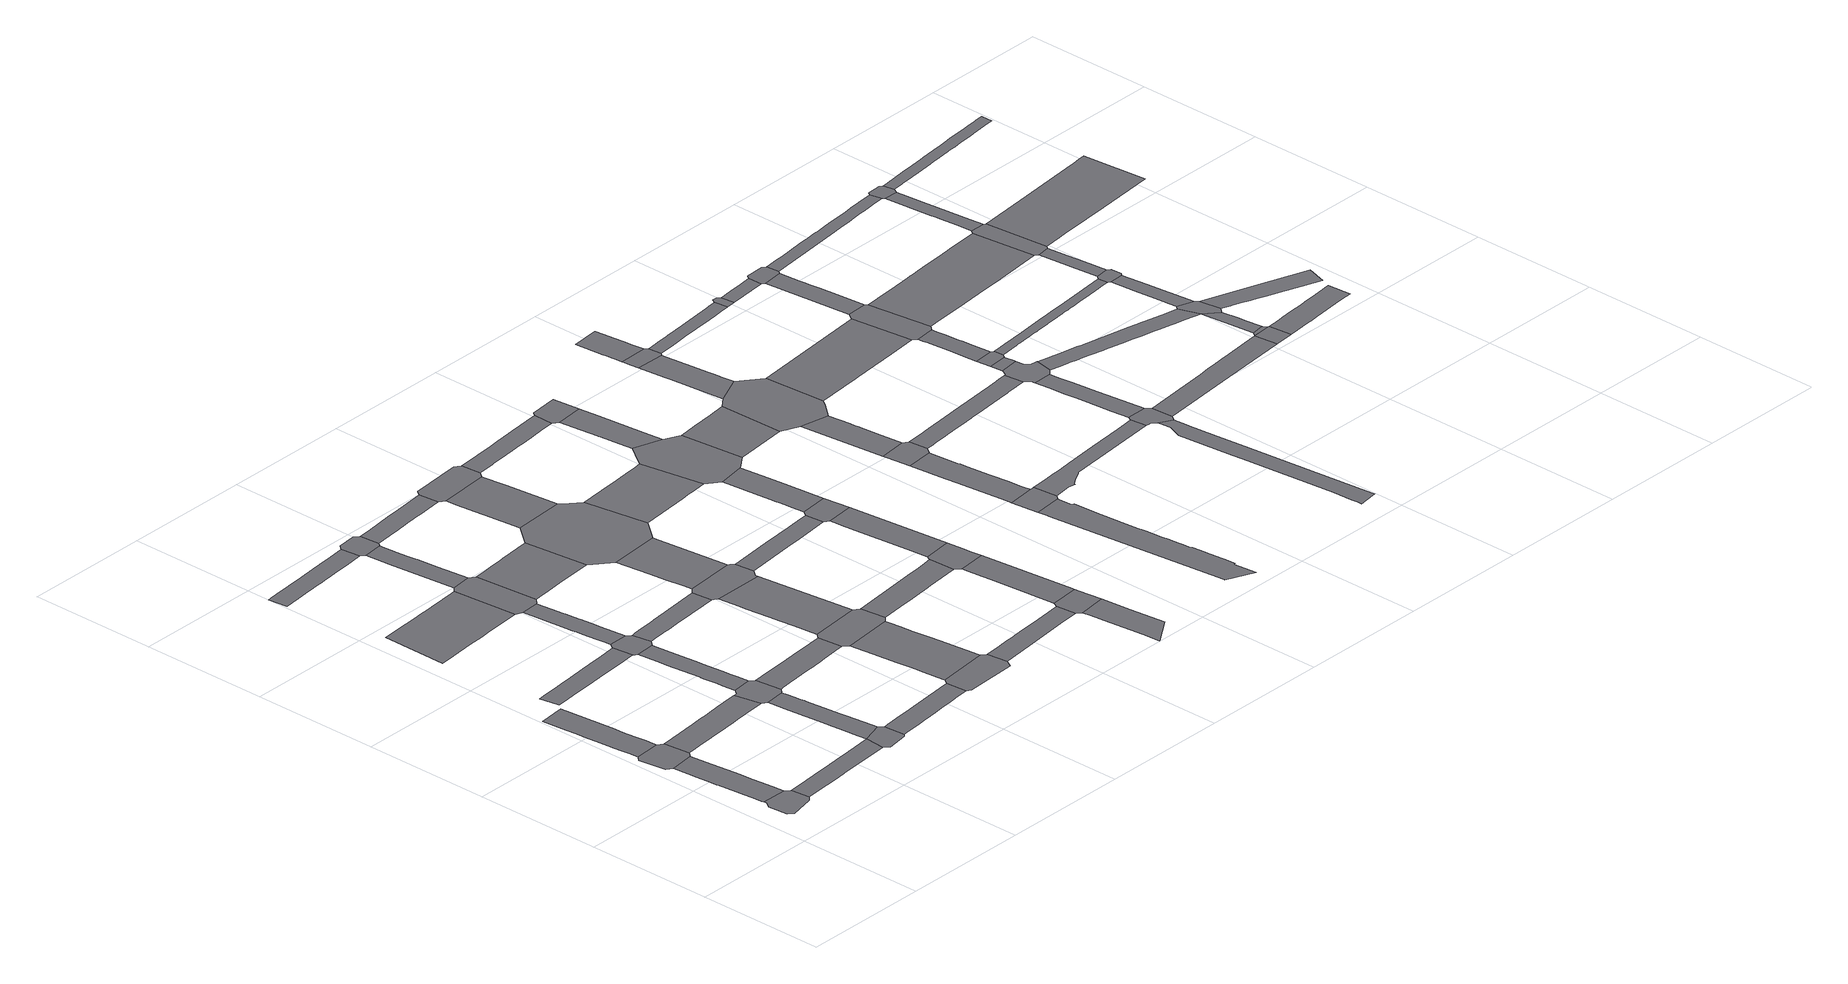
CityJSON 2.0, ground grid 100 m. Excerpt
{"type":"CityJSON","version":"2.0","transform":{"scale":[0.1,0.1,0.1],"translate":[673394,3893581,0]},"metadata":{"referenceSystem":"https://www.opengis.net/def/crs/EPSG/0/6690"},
"CityObjects":{
"road1":{"type":"Road","attributes":{"function":"9","usage":"9","RoadStructureAttribute.widthType":"9","RoadStructureAttribute.width":-9999,"RoadStructureAttribute.sectionType":"9"},"geometry":[{"type":"MultiSurface","lod":"1","boundaries":[[[0,1,2,3,4,5,6,7,8]]]}]},
"road2":{"type":"Road","attributes":{"function":"9","usage":"9","RoadStructureAttribute.widthType":"1","RoadStructureAttribute.width":15.72,"RoadStructureAttribute.sectionType":"1"},"geometry":[{"type":"MultiSurface","lod":"1","boundaries":[[[9,10,11,12,13,14,15,16,17,1,0,18,19,20,21,22,23,24,25,26]]]}]},
"road3":{"type":"Road","attributes":{"function":"9","usage":"9","RoadStructureAttribute.widthType":"9","RoadStructureAttribute.width":-9999,"RoadStructureAttribute.sectionType":"9"},"geometry":[{"type":"MultiSurface","lod":"1","boundaries":[[[25,27,28,29,30,31,32,26]]]}]},
"road4":{"type":"Road","attributes":{"function":"9","usage":"9","RoadStructureAttribute.widthType":"1","RoadStructureAttribute.width":16.08,"RoadStructureAttribute.sectionType":"1"},"geometry":[{"type":"MultiSurface","lod":"1","boundaries":[[[29,33,34,35,36,37,38,39,40,41,42,43,44,45,46,47,48,49,50,30]]]}]},
"road5":{"type":"Road","attributes":{"function":"9","usage":"9","RoadStructureAttribute.widthType":"1","RoadStructureAttribute.width":15.55,"RoadStructureAttribute.sectionType":"1"},"geometry":[{"type":"MultiSurface","lod":"1","boundaries":[[[7,51,52,53,54,55,56,57,58,59,60,61,62,63,8]]]}]},
"road6":{"type":"Road","attributes":{"function":"9","usage":"9","RoadStructureAttribute.widthType":"1","RoadStructureAttribute.width":20.95,"RoadStructureAttribute.sectionType":"1"},"geometry":[{"type":"MultiSurface","lod":"1","boundaries":[[[27,64,65,66,67,68,69,70,71,72,73,74,75,76,77,78,79,80,81,82,83,28]]]}]},
"road7":{"type":"Road","attributes":{"function":"9","usage":"9","RoadStructureAttribute.widthType":"1","RoadStructureAttribute.width":16.43,"RoadStructureAttribute.sectionType":"1"},"geometry":[{"type":"MultiSurface","lod":"1","boundaries":[[[84,85,86,87,88,89,90,91,92,93,94,95,96,97,98,99,100,101,102]]]}]},
"road8":{"type":"Road","attributes":{"function":"9","usage":"9","RoadStructureAttribute.widthType":"9","RoadStructureAttribute.width":-9999,"RoadStructureAttribute.sectionType":"9"},"geometry":[{"type":"MultiSurface","lod":"1","boundaries":[[[103,104,105,106,57,56,107]]]}]},
"road9":{"type":"Road","attributes":{"function":"9","usage":"9","RoadStructureAttribute.widthType":"2","RoadStructureAttribute.width":13.76,"RoadStructureAttribute.sectionType":"1"},"geometry":[{"type":"MultiSurface","lod":"1","boundaries":[[[108,109,110,111,112,113,114,115,116,117,118,119,120,121,122,123,124,125,126,127,128,129,130,131,132,133,57,106]]]}]},
"road10":{"type":"Road","attributes":{"function":"2","usage":"1","RoadStructureAttribute.widthType":"1","RoadStructureAttribute.width":49.84,"RoadStructureAttribute.sectionType":"1"},"geometry":[{"type":"MultiSurface","lod":"1","boundaries":[[[134,135,136,137,138,139,140,141,142,143,144,145,146,147,148,149,150]]]}]},
"road11":{"type":"Road","attributes":{"function":"9","usage":"9","RoadStructureAttribute.widthType":"9","RoadStructureAttribute.width":-9999,"RoadStructureAttribute.sectionType":"9"},"geometry":[{"type":"MultiSurface","lod":"1","boundaries":[[[122,121,151,152,153,154,155,156,75,74]]]}]},
"road12":{"type":"Road","attributes":{"function":"9","usage":"9","RoadStructureAttribute.widthType":"2","RoadStructureAttribute.width":12.72,"RoadStructureAttribute.sectionType":"1"},"geometry":[{"type":"MultiSurface","lod":"1","boundaries":[[[153,157,158,159,160,161,162,163,164,165,166,167,168,169,170,171,172,173,174,175,154]]]}]},
"road13":{"type":"Road","attributes":{"function":"9","usage":"9","RoadStructureAttribute.widthType":"1","RoadStructureAttribute.width":15.53,"RoadStructureAttribute.sectionType":"1"},"geometry":[{"type":"MultiSurface","lod":"1","boundaries":[[[176,177,178,179,180,181,182,183,184,185,186,187,188,189,190,191,192,193,194,195,196,197,198,199]]]}]},
"road14":{"type":"Road","attributes":{"function":"9","usage":"9","RoadStructureAttribute.widthType":"9","RoadStructureAttribute.width":-9999,"RoadStructureAttribute.sectionType":"9"},"geometry":[{"type":"MultiSurface","lod":"1","boundaries":[[[200,201,202,102,101,203,167,166,204]]]}]},
"road15":{"type":"Road","attributes":{"function":"9","usage":"9","RoadStructureAttribute.widthType":"1","RoadStructureAttribute.width":15.55,"RoadStructureAttribute.sectionType":"1"},"geometry":[{"type":"MultiSurface","lod":"1","boundaries":[[[205,206,207,208,209,210,105,104,211,212,213,214,215,216,217,218,219,220,221]]]}]},
"road16":{"type":"Road","attributes":{"function":"9","usage":"9","RoadStructureAttribute.widthType":"2","RoadStructureAttribute.width":12.25,"RoadStructureAttribute.sectionType":"1"},"geometry":[{"type":"MultiSurface","lod":"1","boundaries":[[[222,223,224,225,226,227,228,202,201,229,230,231,232,233,234,235,236,237]]]}]},
"road17":{"type":"Road","attributes":{"function":"9","usage":"9","RoadStructureAttribute.widthType":"9","RoadStructureAttribute.width":-9999,"RoadStructureAttribute.sectionType":"9"},"geometry":[{"type":"MultiSurface","lod":"1","boundaries":[[[236,238,239,240,241,150,149,237]]]}]},
"road18":{"type":"Road","attributes":{"function":"9","usage":"9","RoadStructureAttribute.widthType":"1","RoadStructureAttribute.width":20.95,"RoadStructureAttribute.sectionType":"1"},"geometry":[{"type":"MultiSurface","lod":"1","boundaries":[[[242,243,244,245,246,247,248,249,250,251,252,253,254,255,256,257,258,259,260,261,262,263,264,152,151]]]}]},
"road19":{"type":"Road","attributes":{"function":"9","usage":"9","RoadStructureAttribute.widthType":"2","RoadStructureAttribute.width":12.77,"RoadStructureAttribute.sectionType":"1"},"geometry":[{"type":"MultiSurface","lod":"1","boundaries":[[[265,266,267,241,240,268,269,270,271,272,273]]]}]},
"road20":{"type":"Road","attributes":{"function":"9","usage":"9","RoadStructureAttribute.widthType":"9","RoadStructureAttribute.width":-9999,"RoadStructureAttribute.sectionType":"9"},"geometry":[{"type":"MultiSurface","lod":"1","boundaries":[[[274,275,276,277,188,187,265,273]]]}]},
"road21":{"type":"Road","attributes":{"function":"9","usage":"9","RoadStructureAttribute.widthType":"1","RoadStructureAttribute.width":16.43,"RoadStructureAttribute.sectionType":"1"},"geometry":[{"type":"MultiSurface","lod":"1","boundaries":[[[278,279,280,281,282,283,284,285,286,287,288,289,290,291,292,293,294,295,296,297,200,204]]]}]},
"road22":{"type":"Road","attributes":{"function":"2","usage":"1","RoadStructureAttribute.widthType":"1","RoadStructureAttribute.width":49.84,"RoadStructureAttribute.sectionType":"1"},"geometry":[{"type":"MultiSurface","lod":"1","boundaries":[[[298,299,300,301,302,239,238,303,304,305,306,307,308,309]]]}]},
"road23":{"type":"Road","attributes":{"function":"9","usage":"9","RoadStructureAttribute.widthType":"9","RoadStructureAttribute.width":-9999,"RoadStructureAttribute.sectionType":"9"},"geometry":[{"type":"MultiSurface","lod":"1","boundaries":[[[310,311,312,313,314,315,205,221,316]]]}]},
"road24":{"type":"Road","attributes":{"function":"9","usage":"2","RoadStructureAttribute.widthType":"1","RoadStructureAttribute.width":45.2,"RoadStructureAttribute.sectionType":"1"},"geometry":[{"type":"MultiSurface","lod":"1","boundaries":[[[317,318,319,320,321,322,323,324,325,326,315,314,327,328,329,330,331,332,333,334,335]]]}]},
"road25":{"type":"Road","attributes":{"function":"9","usage":"9","RoadStructureAttribute.widthType":"9","RoadStructureAttribute.width":-9999,"RoadStructureAttribute.sectionType":"9"},"geometry":[{"type":"MultiSurface","lod":"1","boundaries":[[[334,336,337,338,339,257,256,335]]]}]},
"road26":{"type":"Road","attributes":{"function":"9","usage":"9","RoadStructureAttribute.widthType":"1","RoadStructureAttribute.width":15.53,"RoadStructureAttribute.sectionType":"1"},"geometry":[{"type":"MultiSurface","lod":"1","boundaries":[[[340,341,342,343,275,274,344,345,346,347,348,349,350,351,352]]]}]},
"road27":{"type":"Road","attributes":{"function":"9","usage":"2","RoadStructureAttribute.widthType":"1","RoadStructureAttribute.width":45.2,"RoadStructureAttribute.sectionType":"1"},"geometry":[{"type":"MultiSurface","lod":"1","boundaries":[[[353,354,355,356,357,358,339,338,359]]]}]},
"road28":{"type":"Road","attributes":{"function":"9","usage":"9","RoadStructureAttribute.widthType":"9","RoadStructureAttribute.width":-9999,"RoadStructureAttribute.sectionType":"9"},"geometry":[{"type":"MultiSurface","lod":"1","boundaries":[[[360,288,287,361,353,359,362,363,364,365,366]]]}]},
"road29":{"type":"Road","attributes":{"function":"9","usage":"2","RoadStructureAttribute.widthType":"1","RoadStructureAttribute.width":45.2,"RoadStructureAttribute.sectionType":"1"},"geometry":[{"type":"MultiSurface","lod":"1","boundaries":[[[367,368,369,370,360,366,371]]]}]},
"road30":{"type":"Road","attributes":{"function":"9","usage":"9","RoadStructureAttribute.widthType":"9","RoadStructureAttribute.width":-9999,"RoadStructureAttribute.sectionType":"9"},"geometry":[{"type":"MultiSurface","lod":"1","boundaries":[[[367,371,372,373,374,375,376,309,308]]]}]},
"road31":{"type":"Road","attributes":{"function":"9","usage":"9","RoadStructureAttribute.widthType":"2","RoadStructureAttribute.width":12.92,"RoadStructureAttribute.sectionType":"1"},"geometry":[{"type":"MultiSurface","lod":"1","boundaries":[[[377,378,379,380,381,382,383,384,312,311,385,386,387]]]}]},
"road32":{"type":"Road","attributes":{"function":"9","usage":"2","RoadStructureAttribute.widthType":"1","RoadStructureAttribute.width":45.2,"RoadStructureAttribute.sectionType":"1"},"geometry":[{"type":"MultiSurface","lod":"1","boundaries":[[[388,389,390,376,375,391,392,393]]]}]},
"road33":{"type":"Road","attributes":{"function":"9","usage":"9","RoadStructureAttribute.widthType":"9","RoadStructureAttribute.width":-9999,"RoadStructureAttribute.sectionType":"9"},"geometry":[{"type":"MultiSurface","lod":"1","boundaries":[[[351,393,392,394,395,396,397,398,352]]]}]},
"road34":{"type":"Road","attributes":{"function":"9","usage":"9","RoadStructureAttribute.widthType":"1","RoadStructureAttribute.width":15.9,"RoadStructureAttribute.sectionType":"1"},"geometry":[{"type":"MultiSurface","lod":"1","boundaries":[[[399,400,401,402,403,404,337,336,405,406,407,408,409,410,411]]]}]},
"road35":{"type":"Road","attributes":{"function":"9","usage":"9","RoadStructureAttribute.widthType":"2","RoadStructureAttribute.width":12.45,"RoadStructureAttribute.sectionType":"1"},"geometry":[{"type":"MultiSurface","lod":"1","boundaries":[[[412,413,414,415,364,363,416,417,418,419]]]}]},
"road36":{"type":"Road","attributes":{"function":"9","usage":"9","RoadStructureAttribute.widthType":"1","RoadStructureAttribute.width":23.26,"RoadStructureAttribute.sectionType":"1"},"geometry":[{"type":"MultiSurface","lod":"1","boundaries":[[[420,421,422,423,424,425,426,427]]]}]},
"road37":{"type":"Road","attributes":{"function":"9","usage":"9","RoadStructureAttribute.widthType":"9","RoadStructureAttribute.width":-9999,"RoadStructureAttribute.sectionType":"9"},"geometry":[{"type":"MultiSurface","lod":"1","boundaries":[[[423,422,428,429,430,377,387]]]}]},
"road38":{"type":"Road","attributes":{"function":"2","usage":"1","RoadStructureAttribute.widthType":"1","RoadStructureAttribute.width":47.12,"RoadStructureAttribute.sectionType":"1"},"geometry":[{"type":"MultiSurface","lod":"1","boundaries":[[[431,432,433,434,435,436,373,372,437,438,439,440,441,442]]]}]},
"road39":{"type":"Road","attributes":{"function":"9","usage":"9","RoadStructureAttribute.widthType":"1","RoadStructureAttribute.width":23.26,"RoadStructureAttribute.sectionType":"1"},"geometry":[{"type":"MultiSurface","lod":"1","boundaries":[[[443,444,445,446,447,448,449,430,429,450,451]]]}]},
"road40":{"type":"Road","attributes":{"function":"9","usage":"9","RoadStructureAttribute.widthType":"9","RoadStructureAttribute.width":-9999,"RoadStructureAttribute.sectionType":"9"},"geometry":[{"type":"MultiSurface","lod":"1","boundaries":[[[443,451,452,453,454,455,456,399,411]]]}]},
"road41":{"type":"Road","attributes":{"function":"9","usage":"9","RoadStructureAttribute.widthType":"2","RoadStructureAttribute.width":12.93,"RoadStructureAttribute.sectionType":"1"},"geometry":[{"type":"MultiSurface","lod":"1","boundaries":[[[394,457,458,459,460,461,462,463,464,465,466,467,468,469,470,471,472,395]]]}]},
"road42":{"type":"Road","attributes":{"function":"9","usage":"9","RoadStructureAttribute.widthType":"1","RoadStructureAttribute.width":23.26,"RoadStructureAttribute.sectionType":"1"},"geometry":[{"type":"MultiSurface","lod":"1","boundaries":[[[473,474,475,476,477,478,455,454,479]]]}]},
"road43":{"type":"Road","attributes":{"function":"9","usage":"9","RoadStructureAttribute.widthType":"9","RoadStructureAttribute.width":-9999,"RoadStructureAttribute.sectionType":"9"},"geometry":[{"type":"MultiSurface","lod":"1","boundaries":[[[418,473,479,480,481,419]]]}]},
"road44":{"type":"Road","attributes":{"function":"9","usage":"9","RoadStructureAttribute.widthType":"1","RoadStructureAttribute.width":23.26,"RoadStructureAttribute.sectionType":"1"},"geometry":[{"type":"MultiSurface","lod":"1","boundaries":[[[482,483,484,485,486,487,488,489,490,491,492,493,481,480]]]}]},
"road45":{"type":"Road","attributes":{"function":"9","usage":"9","RoadStructureAttribute.widthType":"9","RoadStructureAttribute.width":-9999,"RoadStructureAttribute.sectionType":"9"},"geometry":[{"type":"MultiSurface","lod":"1","boundaries":[[[487,486,494,495,496,497,498,499,500,501,502,503,431,442]]]}]},
"road46":{"type":"Road","attributes":{"function":"9","usage":"9","RoadStructureAttribute.widthType":"1","RoadStructureAttribute.width":19.13,"RoadStructureAttribute.sectionType":"1"},"geometry":[{"type":"MultiSurface","lod":"1","boundaries":[[[498,504,505,506,507,508,509,510,511,512,513,514,499]]]}]},
"road47":{"type":"Road","attributes":{"function":"9","usage":"9","RoadStructureAttribute.widthType":"9","RoadStructureAttribute.width":-9999,"RoadStructureAttribute.sectionType":"9"},"geometry":[{"type":"MultiSurface","lod":"1","boundaries":[[[466,508,507,515,516,517,518,467]]]}]},
"road48":{"type":"Road","attributes":{"function":"9","usage":"2","RoadStructureAttribute.widthType":"1","RoadStructureAttribute.width":22.64,"RoadStructureAttribute.sectionType":"1"},"geometry":[{"type":"MultiSurface","lod":"1","boundaries":[[[519,520,521,522,523,524,525,526,527,528,529,530,531,532,533,534,535,536,537,538,539,540,541,542,543,544,545,546,547,548,549,550,551]]]}]},
"road49":{"type":"Road","attributes":{"function":"9","usage":"1","RoadStructureAttribute.widthType":"1","RoadStructureAttribute.width":47.12,"RoadStructureAttribute.sectionType":"1"},"geometry":[{"type":"MultiSurface","lod":"1","boundaries":[[[552,553,554,495,494,555]]]}]},
"road50":{"type":"Road","attributes":{"function":"9","usage":"9","RoadStructureAttribute.widthType":"9","RoadStructureAttribute.width":-9999,"RoadStructureAttribute.sectionType":"9"},"geometry":[{"type":"MultiSurface","lod":"1","boundaries":[[[556,557,558,559,560,545,544]]]}]},
"road51":{"type":"Road","attributes":{"function":"9","usage":"2","RoadStructureAttribute.widthType":"1","RoadStructureAttribute.width":22.64,"RoadStructureAttribute.sectionType":"1"},"geometry":[{"type":"MultiSurface","lod":"1","boundaries":[[[561,562,563,564,565,560,559,566,567,568,569,570,571,572,573,574,575]]]}]},
"road52":{"type":"Road","attributes":{"function":"9","usage":"9","RoadStructureAttribute.widthType":"9","RoadStructureAttribute.width":-9999,"RoadStructureAttribute.sectionType":"9"},"geometry":[{"type":"MultiSurface","lod":"1","boundaries":[[[576,577,578,579,580,561,575]]]}]},
"road53":{"type":"Road","attributes":{"function":"9","usage":"2","RoadStructureAttribute.widthType":"1","RoadStructureAttribute.width":22.64,"RoadStructureAttribute.sectionType":"1"},"geometry":[{"type":"MultiSurface","lod":"1","boundaries":[[[578,581,582,583,584,585,586,587,579]]]}]},
"road54":{"type":"Road","attributes":{"function":"9","usage":"9","RoadStructureAttribute.widthType":"9","RoadStructureAttribute.width":-9999,"RoadStructureAttribute.sectionType":"9"},"geometry":[{"type":"MultiSurface","lod":"1","boundaries":[[[588,589,552,555,587,586,590,591,592]]]}]},
"road55":{"type":"Road","attributes":{"function":"9","usage":"2","RoadStructureAttribute.widthType":"1","RoadStructureAttribute.width":18.92,"RoadStructureAttribute.sectionType":"1"},"geometry":[{"type":"MultiSurface","lod":"1","boundaries":[[[588,593,594,595,596,597,598,599,600,601,602,589]]]}]},
"road56":{"type":"Road","attributes":{"function":"9","usage":"9","RoadStructureAttribute.widthType":"9","RoadStructureAttribute.width":-9999,"RoadStructureAttribute.sectionType":"9"},"geometry":[{"type":"MultiSurface","lod":"1","boundaries":[[[603,604,605,606,607,608,609,600,599]]]}]},
"road57":{"type":"Road","attributes":{"function":"9","usage":"2","RoadStructureAttribute.widthType":"1","RoadStructureAttribute.width":18.92,"RoadStructureAttribute.sectionType":"1"},"geometry":[{"type":"MultiSurface","lod":"1","boundaries":[[[610,611,612,613,607,606,614,615,616,617,618,619]]]}]},
"road58":{"type":"Road","attributes":{"function":"9","usage":"9","RoadStructureAttribute.widthType":"1","RoadStructureAttribute.width":18.96,"RoadStructureAttribute.sectionType":"1"},"geometry":[{"type":"MultiSurface","lod":"1","boundaries":[[[556,620,621,622,623,624,625,626,627,628,629,630,631,632,633,634,635,636,637,557]]]}]},
"road59":{"type":"Road","attributes":{"function":"9","usage":"9","RoadStructureAttribute.widthType":"2","RoadStructureAttribute.width":13.07,"RoadStructureAttribute.sectionType":"1"},"geometry":[{"type":"MultiSurface","lod":"1","boundaries":[[[638,639,640,641,642,643,644,645,646,647,577,576,648,649,650,651,652,653,654,655,656,657,658,659,660,661,662]]]}]},
"road60":{"type":"Road","attributes":{"function":"9","usage":"9","RoadStructureAttribute.widthType":"2","RoadStructureAttribute.width":9.94,"RoadStructureAttribute.sectionType":"1"},"geometry":[{"type":"MultiSurface","lod":"1","boundaries":[[[603,663,664,665,666,667,668,669,670,671,672,673,674,675,676,677,678,679,604]]]}]},
"road61":{"type":"Road","attributes":{"function":"9","usage":"9","RoadStructureAttribute.widthType":"2","RoadStructureAttribute.width":14.49,"RoadStructureAttribute.sectionType":"1"},"geometry":[{"type":"MultiSurface","lod":"1","boundaries":[[[680,681,682,683,684,685,686,687,688,689,690,691,692,693,694,695,696,697,698,699]]]}]},
"road62":{"type":"Road","attributes":{"function":"2","usage":"1","RoadStructureAttribute.widthType":"1","RoadStructureAttribute.width":47.12,"RoadStructureAttribute.sectionType":"1"},"geometry":[{"type":"MultiSurface","lod":"1","boundaries":[[[591,700,701,702,703,704,705,592]]]}]},
"road63":{"type":"Road","attributes":{"function":"9","usage":"9","RoadStructureAttribute.widthType":"9","RoadStructureAttribute.width":-9999,"RoadStructureAttribute.sectionType":"9"},"geometry":[{"type":"MultiSurface","lod":"1","boundaries":[[[629,628,706,707,708,689,688,709,710,711,712]]]}]},
"road64":{"type":"Road","attributes":{"function":"9","usage":"9","RoadStructureAttribute.widthType":"2","RoadStructureAttribute.width":14.4,"RoadStructureAttribute.sectionType":"1"},"geometry":[{"type":"MultiSurface","lod":"1","boundaries":[[[711,713,714,715,716,717,718,719,720,721,722,723,724,712]]]}]},
"road65":{"type":"Road","attributes":{"function":"9","usage":"9","RoadStructureAttribute.widthType":"9","RoadStructureAttribute.width":-9999,"RoadStructureAttribute.sectionType":"9"},"geometry":[{"type":"MultiSurface","lod":"1","boundaries":[[[725,672,671,726,727,728]]]}]},
"road66":{"type":"Road","attributes":{"function":"9","usage":"9","RoadStructureAttribute.widthType":"9","RoadStructureAttribute.width":-9999,"RoadStructureAttribute.sectionType":"9"},"geometry":[{"type":"MultiSurface","lod":"1","boundaries":[[[729,730,638,662,731,719,718,732,733,734,735,736]]]}]},
"road67":{"type":"Road","attributes":{"function":"9","usage":"9","RoadStructureAttribute.widthType":"2","RoadStructureAttribute.width":14.4,"RoadStructureAttribute.sectionType":"1"},"geometry":[{"type":"MultiSurface","lod":"1","boundaries":[[[737,738,739,729,736]]]}]},
"road68":{"type":"Road","attributes":{"function":"9","usage":"9","RoadStructureAttribute.widthType":"9","RoadStructureAttribute.width":-9999,"RoadStructureAttribute.sectionType":"9"},"geometry":[{"type":"MultiSurface","lod":"1","boundaries":[[[738,740,741,742,743,739]]]}]},
"road69":{"type":"Road","attributes":{"function":"9","usage":"9","RoadStructureAttribute.widthType":"2","RoadStructureAttribute.width":14.4,"RoadStructureAttribute.sectionType":"1"},"geometry":[{"type":"MultiSurface","lod":"1","boundaries":[[[744,745,746,747,748,743,742,749,750,751,752,753,754,755,756]]]}]},
"road70":{"type":"Road","attributes":{"function":"9","usage":"9","RoadStructureAttribute.widthType":"2","RoadStructureAttribute.width":9.94,"RoadStructureAttribute.sectionType":"1"},"geometry":[{"type":"MultiSurface","lod":"1","boundaries":[[[757,758,727,726,759,760]]]}]},
"road71":{"type":"Road","attributes":{"function":"9","usage":"9","RoadStructureAttribute.widthType":"9","RoadStructureAttribute.width":-9999,"RoadStructureAttribute.sectionType":"9"},"geometry":[{"type":"MultiSurface","lod":"1","boundaries":[[[761,762,705,704,744,756,763,764]]]}]},
"road72":{"type":"Road","attributes":{"function":"9","usage":"9","RoadStructureAttribute.widthType":"2","RoadStructureAttribute.width":14.96,"RoadStructureAttribute.sectionType":"1"},"geometry":[{"type":"MultiSurface","lod":"1","boundaries":[[[765,766,767,768,769,770,771,762,761]]]}]},
"road73":{"type":"Road","attributes":{"function":"9","usage":"9","RoadStructureAttribute.widthType":"9","RoadStructureAttribute.width":-9999,"RoadStructureAttribute.sectionType":"9"},"geometry":[{"type":"MultiSurface","lod":"1","boundaries":[[[772,760,759,771,770,773,774,775]]]}]},
"road74":{"type":"Road","attributes":{"function":"9","usage":"9","RoadStructureAttribute.widthType":"1","RoadStructureAttribute.width":18.96,"RoadStructureAttribute.sectionType":"1"},"geometry":[{"type":"MultiSurface","lod":"1","boundaries":[[[776,777,778,779,780,781,782,783,784,710,709,785,786]]]}]},
"road75":{"type":"Road","attributes":{"function":"9","usage":"9","RoadStructureAttribute.widthType":"2","RoadStructureAttribute.width":13.91,"RoadStructureAttribute.sectionType":"1"},"geometry":[{"type":"MultiSurface","lod":"1","boundaries":[[[787,788,789,790,791,792,793,794,795,796,797,798,799,800,733,732,801,802,803,804,805,806,807,808,809,810,811,812,813,814,815,816,817,818,819,820,821,822]]]}]},
"road76":{"type":"Road","attributes":{"function":"9","usage":"9","RoadStructureAttribute.widthType":"2","RoadStructureAttribute.width":7.34,"RoadStructureAttribute.sectionType":"1"},"geometry":[{"type":"MultiSurface","lod":"1","boundaries":[[[823,824,825,826,827,828,829,830,831,832,833,741,740,834,835,836,837,838,839,840,841,842,843,844,845,846,847,848,849,850,851,852,853,854,855,856]]]}]},
"road77":{"type":"Road","attributes":{"function":"2","usage":"1","RoadStructureAttribute.widthType":"1","RoadStructureAttribute.width":47.12,"RoadStructureAttribute.sectionType":"1"},"geometry":[{"type":"MultiSurface","lod":"1","boundaries":[[[857,858,859,860,861,862,863,864,865,866,867,868,869,870,871,872,764,763,873,874,875,876,877,878,879,880]]]}]},
"road78":{"type":"Road","attributes":{"function":"9","usage":"9","RoadStructureAttribute.widthType":"2","RoadStructureAttribute.width":9.57,"RoadStructureAttribute.sectionType":"1"},"geometry":[{"type":"MultiSurface","lod":"1","boundaries":[[[881,882,883,884,885,886,887,888,889,890,891,892,893,894,895,896,897,898,899,774,773,900,901,902,903,904,905,906,907,908,909,910]]]}]},
"road79":{"type":"Road","attributes":{"function":"9","usage":"9","RoadStructureAttribute.widthType":"1","RoadStructureAttribute.width":18.96,"RoadStructureAttribute.sectionType":"1"},"geometry":[{"type":"MultiSurface","lod":"1","boundaries":[[[911,912,776,786]]]}]},
"road80":{"type":"Road","attributes":{"function":"9","usage":"9","RoadStructureAttribute.widthType":"2","RoadStructureAttribute.width":9.96,"RoadStructureAttribute.sectionType":"1"},"geometry":[{"type":"MultiSurface","lod":"1","boundaries":[[[913,914,912,915,916]]]}]},
"road81":{"type":"Road","attributes":{"function":"9","usage":"9","RoadStructureAttribute.widthType":"2","RoadStructureAttribute.width":9.96,"RoadStructureAttribute.sectionType":"1"},"geometry":[{"type":"MultiSurface","lod":"1","boundaries":[[[913,916,917,918,919,821]]]}]},
"road82":{"type":"Road","attributes":{"function":"9","usage":"9","RoadStructureAttribute.widthType":"9","RoadStructureAttribute.width":-9999,"RoadStructureAttribute.sectionType":"9"},"geometry":[{"type":"MultiSurface","lod":"1","boundaries":[[[821,919,920,921,922,923,822]]]}]},
"road83":{"type":"Road","attributes":{"function":"9","usage":"9","RoadStructureAttribute.widthType":"2","RoadStructureAttribute.width":10.29,"RoadStructureAttribute.sectionType":"1"},"geometry":[{"type":"MultiSurface","lod":"1","boundaries":[[[922,924,925,926,927,928,929,930,931,932,923]]]}]},
"road84":{"type":"Road","attributes":{"function":"9","usage":"9","RoadStructureAttribute.widthType":"9","RoadStructureAttribute.width":-9999,"RoadStructureAttribute.sectionType":"9"},"geometry":[{"type":"MultiSurface","lod":"1","boundaries":[[[927,926,933,934,935,936,823,856]]]}]},
"road85":{"type":"Road","attributes":{"function":"9","usage":"9","RoadStructureAttribute.widthType":"2","RoadStructureAttribute.width":10.29,"RoadStructureAttribute.sectionType":"1"},"geometry":[{"type":"MultiSurface","lod":"1","boundaries":[[[937,938,939,940,941,942,943,936,935]]]}]},
"road86":{"type":"Road","attributes":{"function":"9","usage":"9","RoadStructureAttribute.widthType":"9","RoadStructureAttribute.width":-9999,"RoadStructureAttribute.sectionType":"9"},"geometry":[{"type":"MultiSurface","lod":"1","boundaries":[[[857,880,941,940,944,945,946,947]]]}]},
"road87":{"type":"Road","attributes":{"function":"9","usage":"9","RoadStructureAttribute.widthType":"1","RoadStructureAttribute.width":18.96,"RoadStructureAttribute.sectionType":"1"},"geometry":[{"type":"MultiSurface","lod":"1","boundaries":[[[948,949,950,951,952,953,954,955,956,957,912,911,958,959,960,961,962,963,964]]]}]},
"road88":{"type":"Road","attributes":{"function":"9","usage":"9","RoadStructureAttribute.widthType":"2","RoadStructureAttribute.width":13.91,"RoadStructureAttribute.sectionType":"1"},"geometry":[{"type":"MultiSurface","lod":"1","boundaries":[[[965,921,920,966,967,968,969,970,971,972,973,974,975,976,977,978,979]]]}]},
"road89":{"type":"Road","attributes":{"function":"9","usage":"9","RoadStructureAttribute.widthType":"2","RoadStructureAttribute.width":9.88,"RoadStructureAttribute.sectionType":"1"},"geometry":[{"type":"MultiSurface","lod":"1","boundaries":[[[946,980,981,982,983,984,985,986,987,988,989,990,991,992,947]]]}]},
"road90":{"type":"Road","attributes":{"function":"9","usage":"9","RoadStructureAttribute.widthType":"9","RoadStructureAttribute.width":-9999,"RoadStructureAttribute.sectionType":"9"},"geometry":[{"type":"MultiSurface","lod":"1","boundaries":[[[986,985,993,994,995,996,881,910]]]}]},
"road91":{"type":"Road","attributes":{"function":"2","usage":"1","RoadStructureAttribute.widthType":"1","RoadStructureAttribute.width":47.12,"RoadStructureAttribute.sectionType":"1"},"geometry":[{"type":"MultiSurface","lod":"1","boundaries":[[[997,998,999,1000,1001,1002,1003,945,944,1004,1005,1006,1007,1008,1009,1010]]]}]},
"road92":{"type":"Road","attributes":{"function":"9","usage":"9","RoadStructureAttribute.widthType":"2","RoadStructureAttribute.width":9.57,"RoadStructureAttribute.sectionType":"1"},"geometry":[{"type":"MultiSurface","lod":"1","boundaries":[[[1011,1012,1013,1014,1015,1016,1017,1018,1019,1020,1021,1022,1023,1024,1025,1026,1027,994,993,1028,1029,1030,1031,1032,1033,1034,1035,1036,1037,1038,1039,1040,1041,1042,1043,1044,1045]]]}]}
},
"vertices":[
[411,546,0],[211,548,0],[213,523,0],[183,479,0],[198,326,0],[237,293,0],[429,337,0],[464,366,0],[448,513,0],
[150,1175,0],[156,1114,0],[162,1056,0],[170,966,0],[173,937,0],[174,929,0],[199,663,0],[200,659,0],[209,566,0],[407,593,0],[405,612,0],[397,688,0],[386,807,0],[376,910,0],[353,1140,0],[347,1199,0],[335,1321,0],[138,1296,0],
[366,1358,0],[342,1560,0],[300,1593,0],[97,1578,0],[65,1543,0],[96,1329,0],
[297,1625,0],[292,1683,0],[286,1746,0],[277,1839,0],[271,1903,0],[268,1941,0],[244,2196,0],[226,2390,0],[20,2368,0],[40,2168,0],[46,2098,0],[52,2043,0],[53,2026,0],[63,1923,0],[73,1823,0],[78,1772,0],[84,1712,0],[90,1651,0],
[662,384,0],[739,391,0],[799,396,0],[852,401,0],[861,402,0],[1282,440,0],[1296,594,0],[1091,574,0],[953,561,0],[880,554,0],[813,548,0],[778,545,0],[615,529,0],
[436,1365,0],[516,1373,0],[614,1382,0],[626,1383,0],[684,1389,0],[867,1407,0],[936,1414,0],[946,1415,0],[998,1420,0],[1005,1421,0],[1180,1438,0],[1137,1644,0],[1076,1637,0],[945,1624,0],[859,1615,0],[812,1610,0],[758,1604,0],[672,1595,0],[579,1585,0],[521,1579,0],
[911,2653,0],[852,2647,0],[721,2634,0],[582,2619,0],[502,2611,0],[437,2605,0],[369,2598,0],[279,2588,0],[233,2584,0],[261,2432,0],[286,2435,0],[337,2439,0],[358,2441,0],[418,2447,0],[567,2460,0],[714,2474,0],[932,2493,0],[1083,2507,0],[1063,2669,0],
[1488,432,0],[1507,447,0],[1497,615,0],[1463,647,0],[1323,402,0],
[1458,691,0],[1435,899,0],[1429,948,0],[1423,1005,0],[1423,1006,0],[1419,1039,0],[1408,1139,0],[1401,1199,0],[1398,1229,0],[1396,1248,0],[1392,1279,0],[1386,1330,0],[1380,1388,0],[1375,1429,0],[1217,1409,0],[1228,1291,0],[1229,1282,0],[1239,1180,0],[1239,1179,0],[1242,1157,0],[1247,1100,0],[1253,1040,0],[1260,963,0],[1269,876,0],[1275,817,0],[1289,666,0],
[892,3959,0],[664,3940,0],[622,3936,0],[535,3928,0],[516,3927,0],[479,3923,0],[394,3916,0],[379,3915,0],[154,3895,0],[149,3382,0],[221,3389,0],[462,3411,0],[591,3423,0],[661,3430,0],[769,3440,0],[963,3458,0],[917,3962,0],
[1405,1463,0],[1381,1669,0],[1344,1701,0],[1191,1685,0],[1181,1671,0],[1162,1646,0],
[1334,1797,0],[1328,1859,0],[1323,1908,0],[1316,1979,0],[1312,2027,0],[1307,2071,0],[1300,2147,0],[1294,2203,0],[1280,2350,0],[1265,2496,0],[1113,2484,0],[1128,2330,0],[1136,2244,0],[1156,2049,0],[1163,1978,0],[1164,1964,0],[1166,1942,0],[1177,1834,0],[1181,1787,0],
[19,4664,0],[79,4670,0],[155,4678,0],[233,4686,0],[324,4696,0],[389,4702,0],[402,4704,0],[448,4708,0],[520,4716,0],[599,4724,0],[697,4734,0],[846,4749,0],[827,4901,0],[789,4897,0],[707,4888,0],[686,4886,0],[606,4878,0],[583,4876,0],[548,4872,0],[372,4854,0],[235,4840,0],[132,4829,0],[32,4819,0],[6,4816,0],
[1275,2685,0],[1243,2713,0],[1089,2710,0],[1096,2497,0],[1299,2537,0],
[2205,688,0],[1997,666,0],[1827,649,0],[1748,641,0],[1686,634,0],[1533,618,0],[1533,450,0],[1564,453,0],[1692,467,0],[1739,473,0],[1773,476,0],[1866,487,0],[1936,495,0],[2023,504,0],[2094,512,0],[2100,513,0],[2220,526,0],
[1051,3076,0],[1056,3022,0],[1059,2992,0],[1065,2940,0],[1071,2885,0],[1077,2826,0],[1083,2766,0],[1219,2929,0],[1216,2961,0],[1202,3083,0],[1201,3099,0],[1188,3211,0],[1187,3226,0],[1182,3269,0],[1163,3443,0],[1014,3432,0],
[1203,3485,0],[1159,3981,0],[1113,4015,0],[952,3997,0],
[1435,1470,0],[1514,1478,0],[1550,1482,0],[1643,1492,0],[1653,1493,0],[1665,1494,0],[1753,1503,0],[1756,1503,0],[1854,1514,0],[1879,1516,0],[1906,1519,0],[1949,1524,0],[1967,1526,0],[2028,1532,0],[2102,1540,0],[2083,1735,0],[1903,1718,0],[1840,1713,0],[1802,1709,0],[1728,1702,0],[1678,1697,0],[1610,1691,0],[1510,1682,0],
[880,4722,0],[899,4527,0],[930,4221,0],[1085,4267,0],[1067,4433,0],[1065,4447,0],[1059,4509,0],[1049,4599,0],[1033,4738,0],
[1056,4766,0],[1044,4921,0],[1008,4952,0],[857,4935,0],
[1347,2541,0],[1439,2551,0],[1453,2552,0],[1491,2556,0],[1533,2560,0],[1619,2569,0],[1680,2575,0],[1751,2582,0],[1821,2589,0],[1984,2605,0],[1966,2765,0],[1696,2734,0],[1654,2729,0],[1581,2720,0],[1532,2715,0],[1487,2710,0],[1394,2699,0],[1353,2694,0],[1313,2690,0],[1292,2687,0],
[1459,4014,0],[1433,4011,0],[1430,4011,0],[1322,3999,0],[1278,3994,0],[1300,3494,0],[1329,3497,0],[1390,3503,0],[1470,3511,0],[1511,3515,0],[1772,3540,0],[1717,4043,0],
[2659,525,0],[2694,582,0],[2672,744,0],[2656,755,0],[2638,769,0],[2233,728,0],[2251,508,0],
[2151,1461,0],[2159,1390,0],[2159,1389,0],[2167,1320,0],[2189,1117,0],[2199,1029,0],[2207,962,0],[2210,934,0],[2214,899,0],[2231,743,0],[2635,791,0],[2604,1052,0],[2589,1176,0],[2571,1321,0],[2565,1376,0],[2558,1428,0],[2548,1510,0],[2544,1546,0],[2146,1504,0],
[2586,1583,0],[2559,1780,0],[2515,1812,0],[2113,1771,0],
[1442,4965,0],[1381,4958,0],[1270,4946,0],[1137,4931,0],[1184,4780,0],[1218,4784,0],[1254,4788,0],[1386,4803,0],[1436,4808,0],[1500,4815,0],[1524,4818,0],[1734,4841,0],[1715,4995,0],
[2022,2576,0],[2041,2405,0],[2047,2356,0],[2068,2167,0],[2078,2076,0],[2092,1958,0],[2424,2579,0],
[2005,2796,0],[1998,2594,0],[2421,2602,0],[2459,2650,0],[2441,2802,0],[2415,2824,0],[2403,2833,0],
[1930,3415,0],[1962,3147,0],[1979,3011,0],[1997,2864,0],[2336,3448,0],
[2461,3608,0],[2380,4105,0],[2271,4200,0],[2246,4223,0],[1841,4196,0],
[3457,823,0],[3249,802,0],[3038,780,0],[2985,775,0],[2953,772,0],[2918,768,0],[2900,767,0],[2813,758,0],[2943,610,0],[3349,655,0],[3476,669,0],
[1785,4723,0],[1808,4506,0],[1810,4494,0],[2198,4654,0],[2177,4845,0],[1776,4806,0],
[2209,4886,0],[2197,5040,0],[2148,5071,0],[1745,5031,0],[1724,5006,0],
[3357,1871,0],[3271,1861,0],[3203,1853,0],[3175,1850,0],[3125,1845,0],[3060,1837,0],[2810,1606,0],[2856,1611,0],[2979,1624,0],[3036,1630,0],[3050,1632,0],[3104,1638,0],[3369,1666,0],
[3193,2880,0],[3053,2866,0],[2931,2853,0],[2829,2842,0],[2847,2693,0],[2989,2709,0],[3255,2738,0],[3244,2885,0],
[3788,147,0],[3758,433,0],[3734,662,0],[3513,638,0],[3520,572,0],[3532,460,0],[3565,141,0],[3579,4,0],
[3714,851,0],[3710,886,0],[3481,863,0],
[3008,4168,0],[2933,4160,0],[2892,4156,0],[2754,4142,0],[2578,4125,0],[2560,4123,0],[2625,3624,0],[2790,3641,0],[2865,3648,0],[2940,3656,0],[2963,3658,0],[3096,3672,0],
[3408,1628,0],[3412,1584,0],[3418,1529,0],[3424,1462,0],[3431,1393,0],[3444,1257,0],[3477,907,0],[3708,904,0],[3629,1651,0],
[3620,1736,0],[3613,1808,0],[3600,1933,0],[3376,1909,0],[3366,1889,0],
[2343,4899,0],[2362,4901,0],[2505,4916,0],[2556,4921,0],[2640,4930,0],[2676,4933,0],[2733,4939,0],[2790,4945,0],[2902,4956,0],[3016,4968,0],[3022,5124,0],[2766,5098,0],[2727,5094,0],[2668,5088,0],[2619,5083,0],[2528,5073,0],
[3294,2711,0],[3297,2678,0],[3304,2617,0],[3315,2504,0],[3335,2311,0],[3362,2041,0],[3515,2734,0],
[3492,2946,0],[3269,2922,0],
[3462,3236,0],[3454,3312,0],[3449,3356,0],[3438,3462,0],[3420,3635,0],[3204,3598,0],[3237,3248,0],[3242,3203,0],[3247,3151,0],[3247,3145,0],[3254,3075,0],[3259,3026,0],
[3533,3716,0],[3482,4215,0],[3449,4230,0],[3358,4271,0],[3356,4272,0],[3130,4342,0],[3118,4325,0],[3086,4279,0],[3065,4250,0],[3042,4217,0],
[3340,4434,0],[3304,4801,0],[3292,4916,0],[3288,4960,0],[3067,4938,0],[3086,4766,0],[3100,4628,0],[3101,4621,0],[3103,4601,0],[3114,4492,0],[3125,4387,0],
[3276,5084,0],[3271,5129,0],[3267,5175,0],[3042,5152,0],
[4671,312,0],[4672,312,0],[4683,312,0],[4676,398,0],[4676,424,0],[4665,526,0],[4661,566,0],[4651,670,0],[4642,682,0],[4636,742,0],[4632,779,0],[4623,868,0],[4617,919,0],[4613,960,0],[4609,995,0],[4604,1048,0],[4600,1083,0],[4597,1112,0],[4590,1178,0],[4587,1213,0],[4573,1390,0],[4570,1423,0],[4553,1644,0],[4537,1659,0],[4531,1753,0],[4529,1772,0],[4310,1749,0],[4314,1715,0],[4318,1677,0],[4320,1661,0],[4473,225,0],[4474,219,0],[4687,127,0],
[3949,4269,0],[3811,4250,0],[3635,4233,0],[3957,3760,0],
[4557,1805,0],[4538,1993,0],[4505,1990,0],[4502,1990,0],[4287,1967,0],
[4198,2800,0],[4229,2508,0],[4239,2414,0],[4283,2005,0],[4286,1974,0],[4494,2066,0],[4482,2171,0],[4477,2220,0],[4472,2266,0],[4466,2325,0],[4446,2507,0],[4439,2569,0],[4437,2590,0],[4430,2657,0],[4412,2823,0],
[4448,2870,0],[4430,3018,0],[4393,3047,0],[4174,3024,0],[4178,2984,0],
[4371,3260,0],[4364,3327,0],[4355,3413,0],[4352,3442,0],[4348,3480,0],[4330,3655,0],[4102,3698,0],
[4251,4430,0],[4028,4328,0],[4417,3763,0],[4457,3813,0],[4426,4299,0],
[4238,4540,0],[4237,4557,0],[4230,4614,0],[4227,4640,0],[4206,4829,0],[4194,4934,0],[4185,5021,0],[3959,5029,0],[3980,4812,0],[3985,4765,0],
[4201,5042,0],[4193,5147,0],[4183,5156,0],[4171,5166,0],[3946,5164,0],[3948,5148,0],[3952,5099,0],
[3931,5321,0],[3933,5294,0],[3937,5252,0],[3940,5226,0],[4158,5278,0],[4153,5326,0],[4150,5350,0],[4126,5568,0],[4126,5571,0],[3908,5549,0],
[4701,1826,0],[4755,1815,0],[4753,1825,0],[4774,1839,0],[4802,1856,0],[4855,1884,0],[4873,1896,0],[4884,1906,0],[5654,1984,0],[5640,2110,0],[5494,2092,0],[5298,2071,0],[5208,2062,0],[5093,2050,0],[4940,2035,0],[4811,2021,0],[4757,2016,0],[4697,2010,0],
[5518,3134,0],[5459,3127,0],[5423,3124,0],[5343,3115,0],[5252,3105,0],[4939,3072,0],[4901,3068,0],[4651,3041,0],[4612,3037,0],[4589,3035,0],[4495,2875,0],[4572,2883,0],[4631,2889,0],[4677,2893,0],[4738,2900,0],[4777,2904,0],[4838,2910,0],[4950,2922,0],[4965,2923,0],[5024,2929,0],[5196,2947,0],[5358,2964,0],[5372,2965,0],[5463,2974,0],[5538,2982,0],
[4321,5055,0],[4383,5062,0],[4477,5072,0],[4594,5084,0],[4603,5085,0],[4719,5097,0],[4814,5107,0],[4888,5115,0],[4961,5123,0],[4950,5231,0],[4904,5225,0],[4849,5219,0],[4658,5198,0],[4576,5189,0],[4412,5171,0],[4396,5169,0],[4335,5162,0],
[5995,232,0],[5993,257,0],[5956,629,0],[5924,954,0],[5885,1347,0],[5863,1575,0],[5844,1766,0],[5841,1796,0],[5831,1892,0],[5731,1944,0],[5735,1920,0],[5739,1903,0],[5744,1842,0],[5702,1731,0],[5745,1288,0],[5754,1204,0],[5828,451,0],[5835,299,0],[5838,247,0],[5840,211,0],
[4561,3823,0],[4828,3850,0],[4850,3852,0],[5228,3889,0],[5455,3911,0],[5398,4399,0],
[5677,1982,0],[5701,1977,0],[5718,1964,0],[5859,1934,0],[5850,2102,0],[5818,2142,0],[5655,2140,0],
[5774,2521,0],[5768,2578,0],[5760,2643,0],[5750,2732,0],[5739,2831,0],[5729,2916,0],[5582,2914,0],[5593,2799,0],[5606,2661,0],[5614,2575,0],[5623,2477,0],[5642,2281,0],
[4966,5262,0],[5033,5131,0],[5022,5239,0],[5004,5260,0],
[5555,3185,0],[5532,3135,0],[5578,2949,0],[5773,2956,0],[5801,3093,0],[5746,3104,0],[5716,3132,0],[5708,3202,0],
[5706,3219,0],[5697,3298,0],[5546,3285,0],
[5716,3325,0],[5710,3400,0],[5691,3412,0],[5536,3398,0],
[5491,3887,0],[5495,3844,0],[5498,3813,0],[5518,3601,0],[5526,3509,0],[5677,3558,0],[5668,3654,0],[5666,3682,0],[5664,3704,0],[5655,3797,0],[5653,3822,0],[5650,3847,0],[5645,3900,0],
[5251,5264,0],[5127,5250,0],[5341,5163,0],[5337,5273,0],
[5592,4455,0],[5430,4453,0],[5673,3937,0],[5611,4441,0],
[5570,4690,0],[5557,4833,0],[5550,4909,0],[5546,4950,0],[5541,5000,0],[5526,5162,0],[5363,5144,0],
[5360,5301,0],[5544,5185,0],[5532,5284,0],[5507,5306,0],
[7031,2237,0],[7013,2236,0],[6738,2205,0],[6669,2197,0],[6555,2183,0],[6496,2177,0],[6406,2166,0],[6235,2147,0],[6219,2145,0],[6504,1998,0],[7049,2052,0],
[6825,2886,0],[6757,2900,0],[6737,2904,0],[6665,2918,0],[6614,2929,0],[6556,2940,0],[6500,2951,0],[6446,2962,0],[6160,3020,0],[6129,3026,0],[5997,3053,0],[5938,3065,0],[5886,3076,0],[5808,3091,0],[5789,2953,0],[5845,2941,0],[5879,2934,0],[5920,2926,0],[5936,2922,0],[5988,2912,0],[6046,2899,0],[6105,2887,0],[6210,2865,0],[6227,2862,0],[6391,2828,0],[6453,2815,0],[6480,2809,0],[6528,2799,0],[6590,2786,0],[6618,2780,0],[6665,2771,0],[6765,2750,0],[6802,2742,0],[6881,2726,0],[7009,2699,0],[6950,2865,0],
[6896,3523,0],[6512,3483,0],[6497,3482,0],[6472,3479,0],[6394,3471,0],[6315,3463,0],[6263,3457,0],[6022,3432,0],[5932,3423,0],[5850,3414,0],[5784,3407,0],[5869,3340,0],[5883,3342,0],[5900,3343,0],[5946,3348,0],[5957,3349,0],[6002,3354,0],[6071,3361,0],[6102,3364,0],[6116,3365,0],[6214,3375,0],[6236,3378,0],[6299,3384,0],[6394,3394,0],[6423,3397,0],[6455,3400,0],[6474,3402,0],[6511,3406,0],[6580,3413,0],[6614,3416,0],[6645,3419,0],[6763,3431,0],[6865,3442,0],[6902,3446,0],
[6788,4555,0],[6580,4535,0],[6534,4530,0],[6507,4528,0],[6448,4522,0],[6414,4519,0],[6349,4512,0],[6280,4506,0],[6222,4500,0],[6166,4495,0],[6119,4490,0],[6082,4486,0],[6054,4484,0],[5924,4471,0],[5841,4463,0],[5803,4459,0],[5789,3948,0],[5817,3951,0],[5901,3959,0],[5933,3962,0],[5966,3965,0],[6221,3990,0],[6460,4013,0],[6842,4050,0],
[6705,5409,0],[6656,5404,0],[6493,5387,0],[6431,5380,0],[6397,5376,0],[6375,5374,0],[6263,5362,0],[6175,5353,0],[6107,5346,0],[6093,5344,0],[6051,5340,0],[6007,5335,0],[5986,5333,0],[5928,5327,0],[5880,5321,0],[5839,5317,0],[5794,5312,0],[5707,5303,0],[5653,5297,0],[6048,5242,0],[6143,5252,0],[6288,5268,0],[6315,5270,0],[6357,5275,0],[6433,5285,0],[6497,5292,0],[6519,5294,0],[6580,5301,0],[6652,5309,0],[6727,5315,0],
[7204,2067,0],[7187,2246,0],
[7053,2269,0],[7031,2239,0],[7157,2269,0],[7155,2281,0],
[7138,2424,0],[7132,2475,0],[7116,2611,0],
[7150,2650,0],[7120,2819,0],[7100,2843,0],[6971,2887,0],
[7066,3149,0],[7057,3228,0],[7033,3437,0],[6923,3432,0],[6940,3237,0],[6947,3155,0],[6952,3100,0],[6961,2997,0],[6965,2956,0],
[7052,3458,0],[7046,3542,0],[7022,3559,0],[6918,3551,0],
[7002,3750,0],[6989,3876,0],[6984,3921,0],[6971,4048,0],[6866,4029,0],[6883,3874,0],[6895,3764,0],
[6988,4069,0],[6939,4569,0],[6924,4581,0],[6806,4580,0],
[7712,2301,0],[7611,2291,0],[7610,2291,0],[7534,2282,0],[7447,2273,0],[7389,2267,0],[7333,2261,0],[7302,2258,0],[7264,2254,0],[7246,2252,0],[7223,2069,0],[7393,2086,0],[7429,2089,0],[7500,2096,0],[7768,2123,0],[7872,2133,0],[7854,2316,0],
[7503,2690,0],[7219,2625,0],[7228,2622,0],[7277,2604,0],[7289,2600,0],[7351,2578,0],[7364,2573,0],[7411,2557,0],[7427,2551,0],[7482,2531,0],[7568,2500,0],[7624,2480,0],[7728,2443,0],[7881,2388,0],[7933,2546,0],
[6908,4740,0],[6882,4994,0],[6881,5010,0],[6873,5085,0],[6860,5220,0],[6852,5296,0],[6742,5300,0],[6754,5167,0],[6765,5049,0],[6777,4916,0],[6779,4885,0],[6784,4830,0],[6795,4708,0],
[6869,5334,0],[6855,5423,0],[6836,5438,0],[6723,5431,0],
[7994,4681,0],[7939,4675,0],[7889,4670,0],[7791,4658,0],[7717,4651,0],[7585,4637,0],[7399,4618,0],[7134,4083,0],[7156,4085,0],[7198,4090,0],[7436,4113,0],[7538,4123,0],[8098,4178,0],[8048,4687,0],
[7987,5549,0],[7941,5544,0],[7889,5538,0],[7827,5531,0],[7797,5528,0],[7741,5522,0],[7714,5519,0],[7623,5509,0],[7544,5500,0],[7524,5498,0],[7431,5487,0],[7317,5475,0],[7287,5471,0],[7189,5460,0],[7107,5451,0],[6996,5439,0],[6907,5429,0],[6961,5344,0],[6992,5348,0],[7034,5352,0],[7074,5357,0],[7151,5366,0],[7290,5381,0],[7315,5384,0],[7391,5392,0],[7433,5397,0],[7464,5400,0],[7519,5407,0],[7567,5410,0],[7632,5419,0],[7677,5424,0],[7745,5432,0],[7779,5436,0],[7944,5454,0],[7988,5459,0]
]}
